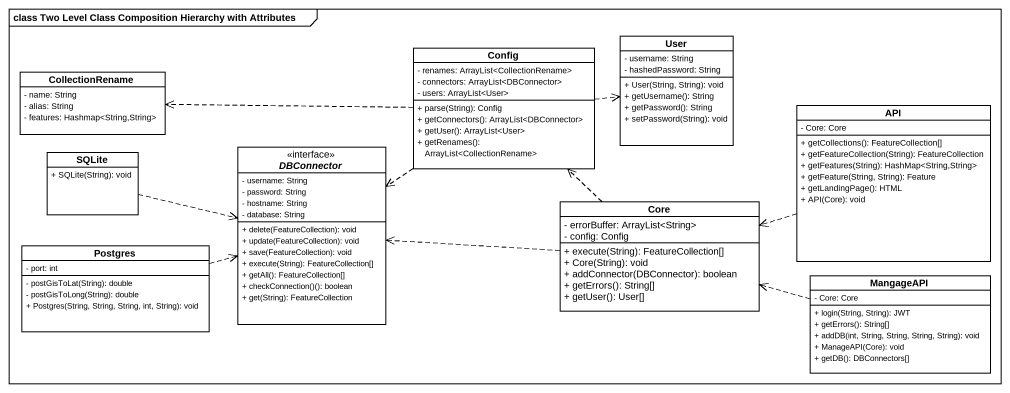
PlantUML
@startuml
mainframe class Two Level Class Composition Hierarchy with Attributes
hide circle
hide empty members
skinparam classAttributeIconSize 0
class Config {
  - renames: ArrayList<CollectionRename>
  - connectors: ArrayList<DBConnector>
  - users: ArrayList<User>
  + parse(String): Config
  + getConnectors(): ArrayList<DBConnector>
  + getUser(): ArrayList<User>
  + getRenames(): ArrayList<CollectionRename>
}
class User {
  - username: String
  - hashedPassword: String
  + User(String, String): void
  + getUsername(): String
  + getPassword(): String
  + setPassword(String): void
}
class CollectionRename {
  - name: String
  - alias: String
  - features: Hashmap<String,String>
}
class API {
  - Core: Core
  + getCollections(): FeatureCollection[]
  + getFeatureCollection(String): FeatureCollection
  + getFeatures(String): HashMap<String,String>
  + getFeature(String, String): Feature
  + getLandingPage(): HTML
  + API(Core): void
}
class SQLite {
  + SQLite(String): void
}
interface DBConnector {
  - username: String
  - password: String
  - hostname: String
  - database: String
  + delete(FeatureCollection): void
  + update(FeatureCollection): void
  + save(FeatureCollection): void
  + execute(String): FeatureCollection[]
  + getAll(): FeatureCollection[]
  + checkConnection()(): boolean
  + get(String): FeatureCollection
}
class Core {
  - errorBuffer: ArrayList<String>
  - config: Config
  + execute(String): FeatureCollection[]
  + Core(String): void
  + addConnector(DBConnector): boolean
  + getErrors(): String[]
  + getUser(): User[]
}
class Postgres {
  - port: int
  - postGisToLat(String): double
  - postGisToLong(String): double
  + Postgres(String, String, String, int, String): void
}
class MangageAPI {
  - Core: Core
  + login(String, String): JWT
  + getErrors(): String[]
  + addDB(int, String, String, String, String): void
  + ManageAPI(Core): void
  + getDB(): DBConnectors[]
}
Config .right.> User
Config .left.> CollectionRename
Config ..> DBConnector
API .left.> Core
SQLite .right.> DBConnector
Core .up.> Config
Core .left.> DBConnector
Postgres .right.> DBConnector
MangageAPI .left.> Core
@enduml
